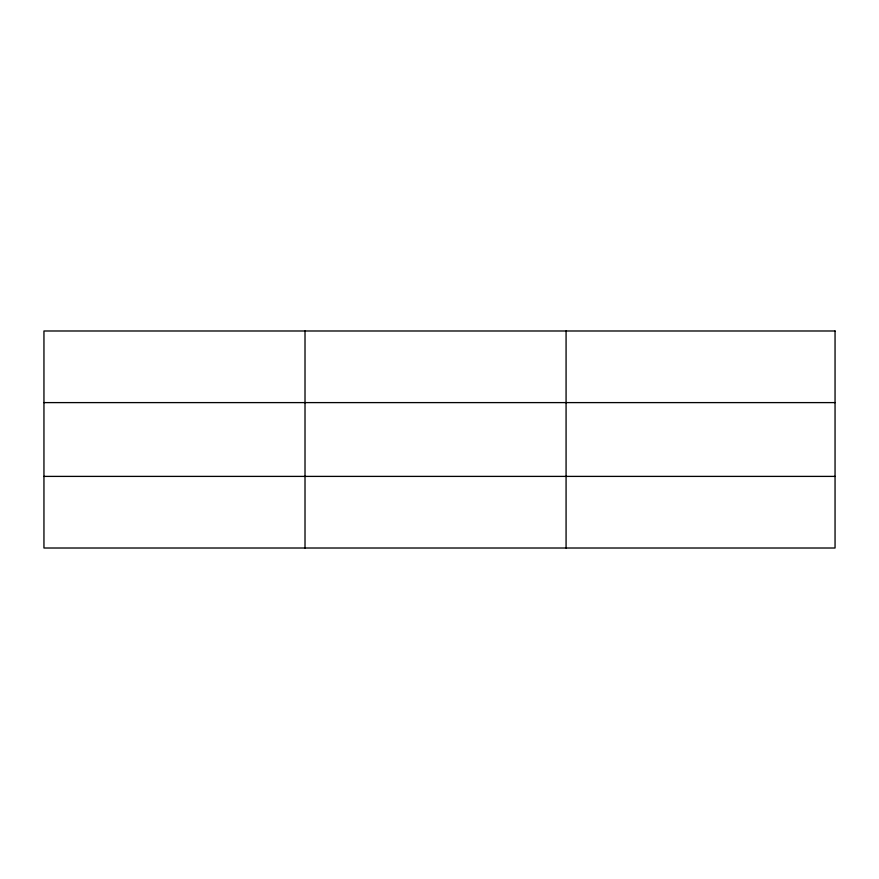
<?xml version="1.0" encoding="UTF-8"?>
<svg xmlns="http://www.w3.org/2000/svg" width="879" height="879" viewBox="0 0 879 879"><rect width="100%" height="100%" fill="white"/><g stroke="black" fill="none" stroke-linecap="round" stroke-linejoin="round"><path stroke-width="1.32" d="M305.013 548.013L305.013 330.987M566.076 548.013L566.076 330.987M43.95 402.604L835.05 402.604M43.95 476.396L835.05 476.396M835.05 330.987L835.05 548.013L43.95 548.013L43.95 330.987L835.05 330.987"/></g></svg>
